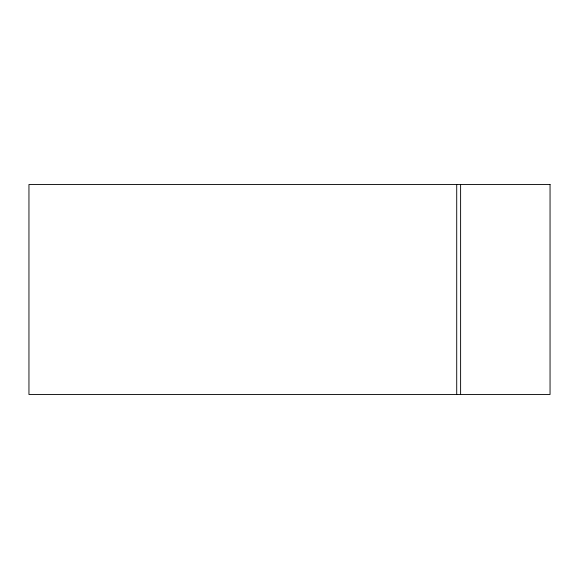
<?xml version="1.0" encoding="UTF-8"?>
<svg xmlns="http://www.w3.org/2000/svg" width="579" height="579" viewBox="0 0 579 579"><rect width="100%" height="100%" fill="white"/><g stroke="black" fill="none" stroke-linecap="round" stroke-linejoin="round"><path stroke-width="0.87" d="M460.609 184.506L460.609 394.494M456.715 184.506L456.715 394.494M550.05 184.506L28.95 184.506L28.95 394.494L550.05 394.494L550.05 184.506"/></g></svg>
